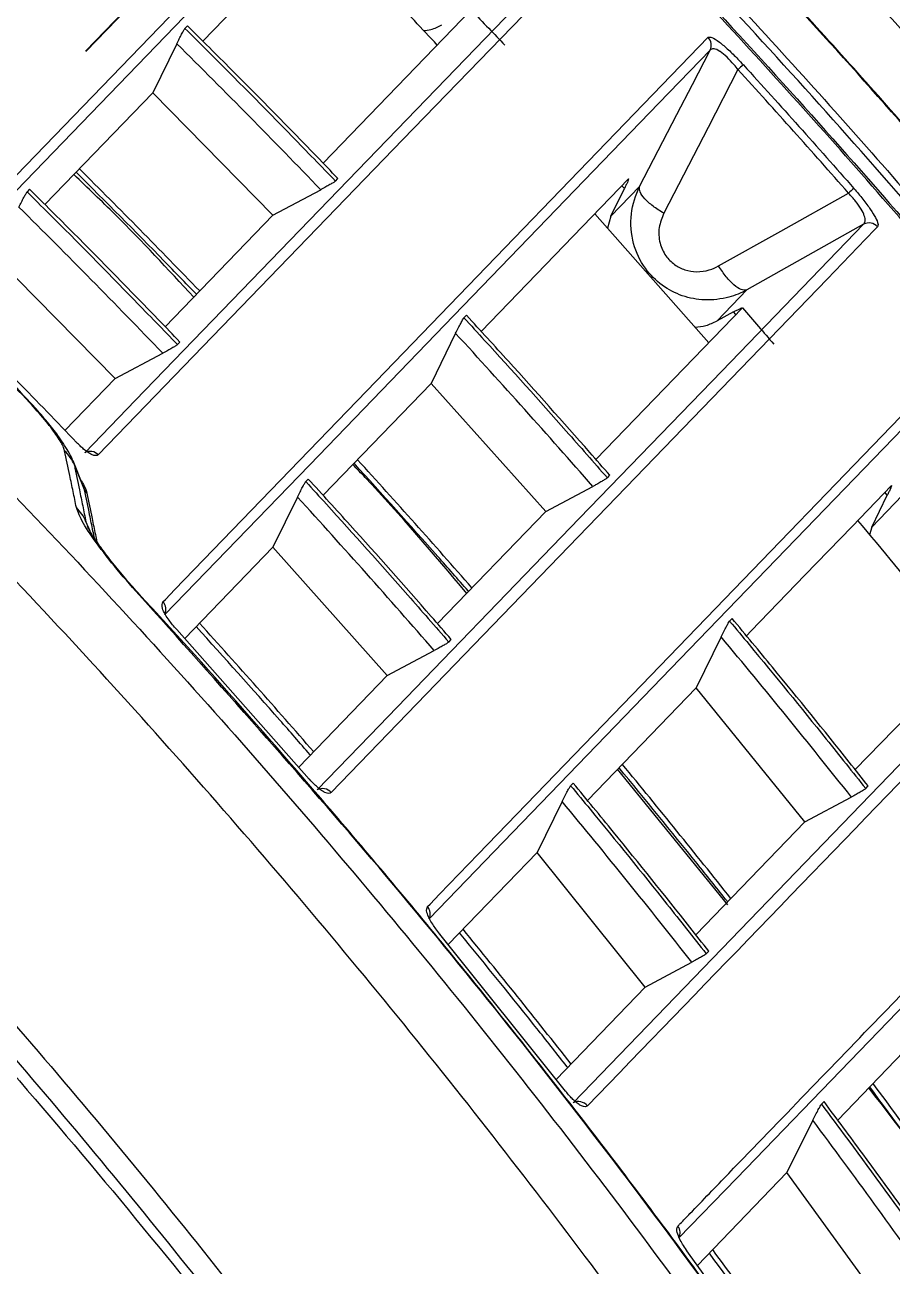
# Model space of a CAD drawing. Extents: x 943 to 1030, y 781 to 934.
# Drawn here: x 963.238 to 965.512, y 820.575 to 823.827 of the extents above; entities that cross this region are included whole.
import ezdxf

# ---------------------------------------------------------------- set-up
doc = ezdxf.new("R2010")
doc.units = 0
doc.header["$MEASUREMENT"] = 0
doc.layers.add('1', color=4, linetype='Continuous')

# ---------------------------------------------------------------- blocks, each defined once
blk = doc.blocks.new('AIRA')
at = {"layer": '1', "color": 3, "linetype": 'Continuous', "lineweight": 25}
for p, q in [((19.7863, 20.0073), (21.1185, 21.3856)), ((21.1245, 21.3512), (19.7924, 19.9729)), ((20.527, 20.6186), (20.9158, 21.0208)), ((20.2203, 20.5917), (20.3883, 20.7656)), ((20.2198, 20.592), (20.3466, 20.7232)), ((21.2304, 20.7004), (20.8424, 20.299)), ((20.4868, 20.6586), (20.4802, 20.6518)), ((20.4588, 20.6119), (20.3958, 20.4828)), ((20.1132, 20.1903), (20.3958, 20.4828)), ((20.711, 20.163), (20.3958, 20.4828)), ((20.8747, 20.2519), (20.8813, 20.2587)), ((21.257, 19.858), (21.6432, 20.2576)), ((21.597, 20.1598), (21.6722, 20.2376)), ((21.597, 20.1598), (21.6325, 20.2325)), ((21.6325, 20.2325), (21.6259, 20.2397)), ((20.073, 20.2304), (20.0664, 20.2236)), ((20.711, 20.163), (20.8361, 20.2294)), ((21.8535, 19.8284), (21.5549, 20.1662)), ((20.711, 20.163), (20.4283, 19.8705)), ((21.597, 20.1598), (21.588, 20.1288)), ((22.2595, 20.139), (21.953, 19.9668)), ((20.2969, 19.7345), (19.9819, 20.0545)), ((21.953, 19.9668), (21.8751, 19.8862)), ((21.9419, 19.92), (21.5578, 19.5225)), ((21.9186, 19.9092), (21.8751, 19.8862)), ((21.9247, 19.9021), (21.9186, 19.9092)), ((21.2182, 19.9004), (21.2117, 19.8936)), ((21.1899, 19.8531), (21.1255, 19.7219)), ((20.4606, 19.8234), (20.4671, 19.8302)), ((20.2969, 19.7345), (20.4219, 19.8009)), ((20.2969, 19.7345), (20.1657, 19.5987)), ((20.8423, 19.4287), (21.1255, 19.7219)), ((21.4261, 19.3861), (21.1255, 19.7219)), ((20.1863, 19.5189), (20.1902, 19.5081)), ((20.2129, 19.4554), (20.1868, 19.5186)), ((20.2168, 19.4433), (20.1902, 19.5081)), ((20.8035, 19.4713), (20.797, 19.4645)), ((21.4261, 19.3861), (21.5494, 19.4519)), ((21.5876, 19.4743), (21.5942, 19.4811)), ((20.7751, 19.424), (20.7108, 19.2927)), ((22.2809, 19.3456), (22.3216, 19.4289)), ((22.2809, 19.3456), (22.3602, 19.4278)), ((22.3216, 19.4289), (22.3154, 19.4365)), ((21.4261, 19.3861), (21.1423, 19.0925)), ((20.2205, 19.3594), (20.2289, 19.3389)), ((20.2258, 19.3476), (20.2311, 19.3359)), ((22.2809, 19.3456), (22.2749, 19.3254)), ((20.4795, 19.0534), (20.7108, 19.2927)), ((21.0106, 18.9561), (20.7108, 19.2927)), ((21.9147, 19.1058), (21.9081, 19.099)), ((22.6146, 19.0999), (22.2376, 18.7098)), ((20.8062, 18.6853), (20.4587, 19.0768)), ((21.1719, 19.0442), (21.1785, 19.051)), ((21.8859, 19.0578), (21.8201, 18.9239)), ((21.0106, 18.9561), (21.1338, 19.0219)), ((21.0106, 18.9561), (20.7787, 18.7162)), ((21.5354, 18.6292), (21.8201, 18.9239)), ((22.1052, 18.5727), (21.8201, 18.9239)), ((21.9031, 18.3554), (21.6143, 18.7108)), ((21.498, 18.6746), (21.4914, 18.6678)), ((22.1052, 18.5727), (22.2272, 18.638)), ((22.265, 18.6602), (22.2716, 18.667)), ((21.4692, 18.6265), (21.4033, 18.4924)), ((22.1052, 18.5727), (21.8195, 18.2771)), ((21.1707, 18.2516), (21.4033, 18.4924)), ((21.687, 18.14), (21.4033, 18.4924)), ((21.4779, 17.8678), (21.1486, 18.2792)), ((21.8467, 18.2274), (21.8534, 18.2342)), ((21.687, 18.14), (21.809, 18.2052)), ((21.687, 18.14), (21.4535, 17.8983)), ((22.1557, 17.8399), (22.149, 17.833)), ((22.1263, 17.791), (22.0585, 17.6539)), ((21.8237, 17.4107), (22.0585, 17.6539)), ((22.326, 17.285), (22.0585, 17.6539)), ((22.1114, 17.0109), (21.8007, 17.4426))]:
    blk.add_line(p, q, dxfattribs=at)
at = {"layer": '1', "color": 3, "linetype": 'Continuous', "lineweight": 25, "flags": 128}
for points in [[(20.2175, 19.5403), (20.3504, 19.6778), (20.8819, 20.2277), (21.5494, 20.9182)], [(21.5849, 20.9124), (21.5787, 20.9059), (21.5536, 20.8799), (21.4532, 20.7761), (21.0518, 20.3607), (20.2531, 19.5343)], [(20.4225, 19.1494), (20.4288, 19.1559), (20.4539, 19.1819), (20.5543, 19.2858), (20.9562, 19.7017), (21.852, 20.6287)], [(21.8571, 20.5952), (21.7227, 20.4561), (21.185, 19.8998), (20.8063, 19.508), (20.5619, 19.2552), (20.4274, 19.116)], [(21.6722, 20.2376), (21.7697, 20.4262), (21.8105, 20.505), (21.8571, 20.5952)], [(21.9301, 20.5439), (21.8519, 20.3926), (21.7355, 20.1678)], [(21.8793, 20.0295), (22.0424, 20.1211), (22.2196, 20.2207)], [(20.8268, 18.6567), (20.9645, 18.7992), (21.515, 19.3688), (21.8873, 19.7539), (22.122, 19.9967), (22.2595, 20.139)], [(22.2961, 20.1321), (22.2898, 20.1256), (22.2646, 20.0996), (22.1639, 19.9954), (21.7612, 19.5786), (20.8635, 18.6497)], [(21.1163, 18.3511), (21.1227, 18.3577), (21.1479, 18.3838), (21.2489, 18.4883), (21.6527, 18.9062), (22.5503, 19.8352)], [(22.5545, 19.8027), (22.414, 19.6574), (21.8518, 19.0758), (21.1203, 18.3189)], [(20.1965, 19.5673), (20.1966, 19.5673), (20.1965, 19.5672), (20.1963, 19.567)], [(21.9522, 19.0606), (21.9646, 19.0735), (22.1052, 19.219), (22.2292, 19.3473), (22.3326, 19.4544)], [(21.4976, 17.8369), (22.7882, 19.172), (22.9342, 19.3231)], [(20.377, 19.1492), (20.3775, 19.1498), (20.3778, 19.1501), (20.3779, 19.1502), (20.3779, 19.1502)], [(23.2162, 18.9733), (21.9263, 17.6389), (21.7753, 17.4827)], [(21.1488, 18.2795), (21.1488, 18.2795), (21.1487, 18.2794), (21.1486, 18.2792)], [(22.1916, 17.7916), (22.3862, 17.9931), (22.4787, 18.0889)], [(21.4781, 17.8681), (21.4781, 17.8681), (21.478, 17.868), (21.4779, 17.8678)], [(21.8009, 17.4429), (21.8009, 17.4429), (21.8009, 17.4428), (21.8007, 17.4426)]]:
    blk.add_lwpolyline(points, dxfattribs=at)
at = {"layer": '1', "color": 3, "linetype": 'Continuous', "lineweight": 25}
for centre, radius, start, end in [((21.8302, 20.6082), 0.0299, 334.2361, 43.0812), ((22.2488, 20.1976), 0.4706, 130.3471, 132.6286), ((22.4573, 19.9527), 0.3582, 128.5652, 131.563), ((22.2734, 20.1124), 0.03, 41.0435, 117.6683), ((20.0729, 19.6683), 0.00364, 47.6555, 94.571), ((20.0875, 19.4658), 0.1111, 22.3803, 45.8925), ((20.2314, 19.5137), 0.03, 43.4246, 117.5843), ((20.2428, 19.454), 0.0282, 202.3904, 225.5898), ((20.1178, 19.3171), 0.1111, 22.3826, 45.5336), ((20.4005, 19.1291), 0.0299, 334.2343, 42.7179), ((20.4585, 19.0772), 0.000482, 300.1914, 341.3268), ((20.806, 18.6857), 0.000376, 295.5598, 349.6442), ((20.8407, 18.6302), 0.03, 40.4862, 117.6642), ((21.0934, 18.332), 0.0299, 334.1716, 39.7946), ((21.5115, 17.8103), 0.03, 37.556, 117.6909), ((21.7485, 17.4958), 0.0299, 334.0308, 36.8563)]:
    blk.add_arc(centre, radius, start, end, dxfattribs=at)
for centre, major_axis, ratio, start_param, end_param in [((5.0002, 4.9817), (15.18, 15.9009), 0.997147, 6.240954, 6.265463), ((4.7226, 4.7066), (15.3006, 15.7546), 0.994573, 6.251046, 6.271605), ((5.0763, 5.0605), (14.69, 15.394), 0.997147, 6.239552, 6.264874), ((5.0075, 4.9747), (14.982, 16.087), 0.997146, 6.180876, 6.205454), ((4.8392, 4.8223), (15.1478, 15.6726), 0.995641, 6.199894, 6.22066), ((5.0836, 5.0535), (14.4918, 15.5801), 0.997146, 6.177471, 6.202867), ((4.803, 4.7995), (14.8776, 15.1644), 0.994573, 6.20467, 6.226003), ((5.0149, 4.9678), (14.7796, 16.272), 0.997143, 6.120505, 6.145188), ((4.7127, 4.7159), (15.4536, 15.606), 0.994572, 6.163326, 6.184033), ((5.0911, 5.0466), (14.289, 15.765), 0.997142, 6.115065, 6.140577), ((4.9207, 4.9067), (14.6524, 15.1601), 0.995641, 6.146559, 6.168114), ((4.7076, 4.7206), (-15.5316, -15.5298), 0.994571, 2.97757, 2.998419), ((5.0987, 5.0395), (14.0801, 15.9499), 0.997137, 6.052109, 6.07781), ((4.7929, 4.8088), (-15.0326, -15.0132), 0.99457, 2.971961, 2.993528)]:
    blk.add_ellipse(centre, major_axis=major_axis, ratio=ratio, start_param=start_param, end_param=end_param, dxfattribs=at)
for points, knots in [([(25.9393, 18.9232), (25.8556, 19.0469), (25.6903, 19.291), (25.4341, 19.6531), (25.1725, 20.0093), (24.9034, 20.3624), (24.6293, 20.7094), (24.349, 21.0515), (24.053, 21.4003), (23.7395, 21.7566), (23.4121, 22.116), (23.076, 22.47), (22.7344, 22.8159), (22.2416, 23.2975), (21.588, 23.898), (20.7558, 24.5998), (19.8951, 25.2685), (19.2979, 25.6825), (18.9993, 25.8895)], [0, 0, 0, 0, 0.045299, 0.089397, 0.134468, 0.179287, 0.223998, 0.268545, 0.31338, 0.362705, 0.412438, 0.460777, 0.510693, 0.559845, 0.669682, 0.779717, 0.889851, 1, 1, 1, 1]), ([(25.0451, 18.1607), (24.9885, 18.2463), (24.8703, 18.425), (24.6806, 18.7014), (24.4753, 18.9919), (24.2632, 19.2824), (24.0508, 19.5644), (23.8406, 19.8353), (23.6269, 20.1028), (23.3296, 20.464), (22.9431, 20.9127), (22.4582, 21.4426), (21.9129, 22.0051), (21.2986, 22.5961), (20.615, 23.2061), (20.005, 23.7099), (19.4773, 24.1196), (19.0368, 24.4452), (18.5965, 24.7562), (18.3003, 24.9532), (18.158, 25.0479)], [0, 0, 0, 0, 0.031405, 0.065599, 0.102583, 0.140251, 0.175619, 0.210584, 0.245144, 0.280356, 0.353656, 0.426208, 0.499988, 0.593169, 0.68678, 0.780114, 0.835073, 0.891123, 0.947698, 1, 1, 1, 1]), ([(25.0269, 18.1417), (25.0122, 18.1641), (24.9828, 18.2089), (24.9384, 18.276), (24.9, 18.3336), (24.8618, 18.3905), (24.8178, 18.4558), (24.7799, 18.5116), (24.7564, 18.5459), (24.7536, 18.55), (24.7523, 18.5519), (24.7476, 18.5587), (24.7319, 18.5817), (24.7013, 18.6261), (24.6528, 18.6961), (24.584, 18.7948), (24.5173, 18.889), (24.4634, 18.9645), (24.4302, 19.0107), (24.3964, 19.0576), (24.3543, 19.1155), (24.3039, 19.1846), (24.2264, 19.2898), (24.1155, 19.4383), (23.9689, 19.6309), (23.817, 19.8259), (23.6945, 19.98), (23.6091, 20.0857), (23.5547, 20.1526), (23.5079, 20.2097), (23.4689, 20.2571), (23.4312, 20.3026), (23.3549, 20.3944), (23.2365, 20.5347), (23.0798, 20.7168), (22.925, 20.8929), (22.7681, 21.0681), (22.6243, 21.2254), (22.4804, 21.3803), (22.3437, 21.5251), (22.2068, 21.6675), (22.0913, 21.786), (22.0046, 21.8738), (21.9464, 21.9323), (21.8994, 21.9792), (21.8485, 22.0299), (21.7902, 22.0874), (21.7326, 22.1438), (21.6762, 22.1986), (21.6161, 22.2567), (21.5608, 22.3096), (21.5232, 22.3455), (21.4954, 22.3719), (21.4579, 22.4074), (21.3769, 22.4838), (21.2672, 22.586), (21.1471, 22.6964), (21.0514, 22.7833), (20.9799, 22.8476), (20.9233, 22.898), (20.869, 22.9462), (20.8087, 22.9994), (20.7437, 23.0562), (20.6831, 23.1089), (20.6263, 23.1579), (20.569, 23.207), (20.5082, 23.2588), (20.4418, 23.315), (20.3747, 23.3714), (20.3079, 23.427), (20.2474, 23.4771), (20.1958, 23.5196), (20.1532, 23.5545), (20.1271, 23.5758), (20.1102, 23.5895), (20.091, 23.6051), (20.051, 23.6375), (19.9862, 23.6897), (19.9039, 23.7555), (19.8189, 23.8227), (19.7402, 23.8843), (19.6704, 23.9386), (19.5435, 24.0365), (19.404, 24.1422), (19.2698, 24.242), (19.2096, 24.2864), (19.1847, 24.3047), (19.1761, 24.311), (19.1755, 24.3114), (19.1753, 24.3116), (19.1753, 24.3116), (19.1752, 24.3116), (19.1752, 24.3116), (19.1752, 24.3116), (19.1733, 24.313), (19.1641, 24.3198), (19.1434, 24.3349), (19.1114, 24.3583), (19.0703, 24.3881), (19.0211, 24.4237), (18.9625, 24.4658), (18.8944, 24.5144), (18.8166, 24.5694), (18.7327, 24.6283), (18.6301, 24.6996), (18.5175, 24.7769), (18.3912, 24.8624), (18.2669, 24.9455), (18.1816, 25.0017), (18.139, 25.0297)], [0, 0, 0, 0, 0.008195, 0.016402, 0.024603, 0.029404, 0.03735, 0.048705, 0.050042, 0.050076, 0.050221, 0.050758, 0.052603, 0.058724, 0.067253, 0.078671, 0.095528, 0.102563, 0.107045, 0.112938, 0.120242, 0.128958, 0.139085, 0.160207, 0.18566, 0.213101, 0.235807, 0.245864, 0.254656, 0.262181, 0.268439, 0.27343, 0.280257, 0.304917, 0.329556, 0.353712, 0.376586, 0.401478, 0.41887, 0.441207, 0.462366, 0.479234, 0.491811, 0.500096, 0.504445, 0.512105, 0.522066, 0.52947, 0.536741, 0.546107, 0.555026, 0.560144, 0.562008, 0.566752, 0.575902, 0.596061, 0.6126, 0.625773, 0.635572, 0.641996, 0.648954, 0.657763, 0.666568, 0.675371, 0.682303, 0.689497, 0.69845, 0.706719, 0.716086, 0.72528, 0.733282, 0.740092, 0.745711, 0.750138, 0.750398, 0.752352, 0.757697, 0.766171, 0.777775, 0.789931, 0.799299, 0.808324, 0.817004, 0.848291, 0.861874, 0.868151, 0.87116, 0.871346, 0.871392, 0.871404, 0.871409, 0.871412, 0.871414, 0.871414, 0.871415, 0.872142, 0.874899, 0.879255, 0.884263, 0.890446, 0.897806, 0.906342, 0.916055, 0.926946, 0.937716, 0.954271, 0.968737, 0.984405, 1, 1, 1, 1]), ([(24.2591, 17.9138), (24.2552, 17.9199), (24.1571, 18.0731), (23.9566, 18.3655), (23.6573, 18.7894), (23.3483, 19.2037), (23.03, 19.6109), (22.7016, 20.0112), (22.3639, 20.4037), (22.0173, 20.7881), (21.6621, 21.164), (21.2987, 21.531), (20.9271, 21.8889), (20.5474, 22.238), (20.1594, 22.5783), (19.7631, 22.9098), (19.3587, 23.2324), (18.9467, 23.5456), (18.5274, 23.8492), (18.1011, 24.1426), (17.6797, 24.4194), (17.3974, 24.5931), (17.2618, 24.6766)], [0, 0, 0, 0, 0.002213, 0.055684, 0.108454, 0.160975, 0.213722, 0.266489, 0.319251, 0.371986, 0.424674, 0.477295, 0.529834, 0.582336, 0.634903, 0.687551, 0.740262, 0.793013, 0.845784, 0.898547, 0.951277, 1, 1, 1, 1]), ([(24.2571, 17.914), (24.0977, 18.1512), (23.7788, 18.6257), (23.2646, 19.3151), (22.7245, 19.987), (22.1741, 20.6185), (21.6186, 21.2101), (21.0601, 21.7639), (20.4811, 22.2985), (19.8791, 22.8158), (19.2555, 23.3139), (18.6094, 23.7919), (17.9463, 24.2486), (17.4902, 24.5327), (17.2621, 24.6748)], [0, 0, 0, 0, 0.087491, 0.174982, 0.263034, 0.351085, 0.431087, 0.51109, 0.591525, 0.67196, 0.753741, 0.835522, 0.917761, 1, 1, 1, 1]), ([(17.6835, 24.5959), (17.6974, 24.5871), (17.735, 24.5634), (17.8059, 24.5184), (17.9055, 24.4544), (18.0337, 24.371), (18.19, 24.2675), (18.3738, 24.1434), (18.5847, 23.9976), (18.8219, 23.8293), (19.0846, 23.6373), (19.3716, 23.4207), (19.682, 23.178), (20.0144, 22.9079), (20.3676, 22.6088), (20.7402, 22.2791), (21.1305, 21.9172), (21.5009, 21.5563), (21.8333, 21.2169), (22.112, 20.9212), (22.3546, 20.6545), (22.5629, 20.4184), (22.731, 20.2227), (22.8633, 20.0654), (22.9639, 19.9439), (23.0392, 19.8517), (23.0927, 19.7855), (23.1277, 19.7421), (23.15, 19.7143), (23.1615, 19.6999), (23.1654, 19.695), (23.1667, 19.6934), (23.1672, 19.6928), (23.1674, 19.6925), (23.1674, 19.6924), (23.1675, 19.6924), (23.1675, 19.6924), (23.1675, 19.6924), (23.1675, 19.6924), (23.3383, 19.4784), (23.6714, 19.044), (24.1485, 18.3757), (24.445, 17.916), (24.5933, 17.6861)], [0, 0, 0, 0, 0.005017, 0.013545, 0.025577, 0.041105, 0.060132, 0.082657, 0.108682, 0.13821, 0.171233, 0.207742, 0.247721, 0.291173, 0.338118, 0.388583, 0.442596, 0.500097, 0.545963, 0.587174, 0.623747, 0.655695, 0.683019, 0.702248, 0.718254, 0.731035, 0.738504, 0.744159, 0.747999, 0.749356, 0.749774, 0.749922, 0.749981, 0.750005, 0.750016, 0.75002, 0.750022, 0.750023, 0.750024, 0.750024, 0.83336, 0.916662, 1, 1, 1, 1]), ([(17.5108, 24.3946), (17.7684, 24.2271), (18.2835, 23.8923), (19.0311, 23.3485), (19.7587, 22.7748), (20.3954, 22.227), (20.9467, 21.7173), (21.4196, 21.2531), (21.8789, 20.7744), (22.3259, 20.2797), (22.7594, 19.7698), (23.179, 19.2443), (23.5841, 18.7065), (23.8404, 18.3375), (23.9686, 18.153)], [0, 0, 0, 0, 0.101938, 0.203876, 0.306551, 0.409225, 0.482376, 0.555527, 0.628952, 0.702376, 0.776641, 0.850905, 0.925453, 1, 1, 1, 1]), ([(23.9391, 18.0942), (23.8098, 18.2811), (23.5512, 18.6548), (23.1408, 19.2008), (22.7143, 19.7355), (22.2734, 20.2538), (21.8197, 20.7551), (21.3535, 21.2397), (20.872, 21.7106), (20.3173, 22.2207), (19.6845, 22.7622), (18.9656, 23.3267), (18.2236, 23.8644), (17.7099, 24.1969), (17.453, 24.3631)], [0, 0, 0, 0, 0.075083, 0.150165, 0.225547, 0.300929, 0.374837, 0.448745, 0.522941, 0.597137, 0.697492, 0.797847, 0.898923, 1, 1, 1, 1]), ([(17.4548, 24.3669), (17.4548, 24.3669), (17.7127, 24.2044), (18.222, 23.8686), (18.9647, 23.3333), (19.6848, 22.7677), (20.3762, 22.1766), (21.0381, 21.5615), (21.6703, 20.9242), (22.2792, 20.2582), (22.8632, 19.5642), (23.4208, 18.843), (23.7724, 18.3474), (23.9428, 18.0961), (23.9428, 18.0961)], [0, 0, 0, 0, 0, 0.100673, 0.201435, 0.302197, 0.402869, 0.50159, 0.600355, 0.699077, 0.799369, 0.899707, 1, 1, 1, 1, 1]), ([(23.9542, 18.1452), (23.9542, 18.1452), (23.7857, 18.3917), (23.4388, 18.8781), (22.8895, 19.5863), (22.315, 20.2685), (21.7166, 20.9239), (21.0958, 21.5518), (20.4405, 22.164), (19.7501, 22.7579), (19.0248, 23.3313), (18.2766, 23.8741), (17.7633, 24.215), (17.5035, 24.3799), (17.5035, 24.3799)], [0, 0, 0, 0, 0, 0.099198, 0.198436, 0.297632, 0.395329, 0.493066, 0.590762, 0.693025, 0.795379, 0.897735, 1, 1, 1, 1, 1]), ([(13.0925, 24.1861), (13.3525, 24.0736), (13.8727, 23.8487), (14.6352, 23.4708), (15.3827, 23.0641), (16.1197, 22.6223), (16.8447, 22.1455), (17.5558, 21.6333), (18.2448, 21.0916), (18.9037, 20.5267), (19.5321, 19.9404), (20.1302, 19.3345), (20.7029, 18.7047), (21.2543, 18.0458), (21.7825, 17.3578), (22.286, 16.6412), (22.7589, 15.9042), (23.1857, 15.1716), (23.5718, 14.4475), (23.7977, 13.9694), (23.9107, 13.7301)], [0, 0, 0, 0, 0.055243, 0.110533, 0.165823, 0.221065, 0.277913, 0.334813, 0.391712, 0.44856, 0.503771, 0.55903, 0.614289, 0.6695, 0.72632, 0.783192, 0.840065, 0.896885, 0.948404, 1, 1, 1, 1]), ([(23.7794, 13.6614), (23.6671, 13.8987), (23.4423, 14.3737), (23.0625, 15.0851), (22.6476, 15.7977), (22.1928, 16.5091), (21.7081, 17.2031), (21.1902, 17.883), (20.6405, 18.5456), (20.0577, 19.1907), (19.4466, 19.8121), (18.8155, 20.4016), (18.168, 20.9577), (17.5047, 21.4817), (16.819, 21.9791), (16.1067, 22.4522), (15.3702, 22.8984), (14.6083, 23.3165), (13.8288, 23.7054), (13.295, 23.9368), (13.0282, 24.0525)], [0, 0, 0, 0, 0.051523, 0.103124, 0.15817, 0.213216, 0.268644, 0.324071, 0.380704, 0.437336, 0.494387, 0.551437, 0.606513, 0.661589, 0.717048, 0.772508, 0.829173, 0.885839, 0.94292, 1, 1, 1, 1]), ([(22.6255, 14.0928), (22.5702, 14.2022), (22.4038, 14.5315), (22.0997, 15.067), (21.7151, 15.6987), (21.2928, 16.3345), (20.8319, 16.9726), (20.3302, 17.6099), (19.8027, 18.2261), (19.2449, 18.8257), (18.6566, 19.4068), (18.0381, 19.9679), (17.3965, 20.5023), (16.71, 21.0263), (15.9771, 21.5353), (15.1968, 22.0246), (14.3892, 22.4802), (13.5549, 22.8986), (12.74, 23.2644), (12.1978, 23.4692), (11.9485, 23.5634)], [0, 0, 0, 0, 0.025194, 0.075817, 0.126458, 0.177081, 0.232537, 0.288041, 0.343546, 0.399002, 0.456085, 0.513222, 0.570359, 0.627443, 0.690456, 0.753505, 0.816518, 0.880848, 0.945215, 1, 1, 1, 1]), ([(12.4125, 23.4512), (12.7176, 23.325), (13.3279, 23.0724), (14.2182, 22.6358), (15.0942, 22.1543), (15.951, 21.6234), (16.7863, 21.0447), (17.537, 20.4653), (18.2078, 19.8956), (18.8047, 19.3447), (19.3786, 18.7698), (19.9334, 18.1661), (20.4674, 17.5336), (20.9791, 16.8727), (21.4624, 16.1908), (21.8904, 15.529), (22.2683, 14.8919), (22.601, 14.2822), (22.9141, 13.661), (23.1043, 13.2374), (23.1994, 13.0256)], [0, 0, 0, 0, 0.064413, 0.128867, 0.19328, 0.259251, 0.325267, 0.391239, 0.443947, 0.496701, 0.549455, 0.602164, 0.656412, 0.71071, 0.765008, 0.819257, 0.864328, 0.909399, 0.9547, 1, 1, 1, 1]), ([(14.1838, 22.5455), (14.4793, 22.3856), (15.0703, 22.0656), (15.9241, 21.529), (16.7515, 20.953), (17.5483, 20.3351), (18.3132, 19.6783), (19.0442, 18.9838), (19.7395, 18.2537), (20.3974, 17.4897), (21.0165, 16.6939), (21.594, 15.8675), (22.1323, 15.0147), (22.4538, 14.4246), (22.6145, 14.1295)], [0, 0, 0, 0, 0.083332, 0.166665, 0.249999, 0.333333, 0.416666, 0.5, 0.583333, 0.666667, 0.75, 0.833334, 0.916668, 1, 1, 1, 1]), ([(22.0683, 22.071), (22.2268, 21.9104), (22.5599, 21.5727), (23.0392, 21.0473), (23.5045, 20.511), (23.9423, 19.976), (24.3573, 19.4381), (24.7694, 18.8739), (25.032, 18.4858), (25.1685, 18.284)], [0, 0, 0, 0, 0.138065, 0.290277, 0.435117, 0.572557, 0.713247, 0.85092, 1, 1, 1, 1]), ([(21.9354, 13.387), (21.7737, 13.6844), (21.4502, 14.2792), (20.9081, 15.1385), (20.3263, 15.9711), (19.7024, 16.7728), (19.0393, 17.5423), (18.3384, 18.2775), (17.6015, 18.9767), (16.8304, 19.6381), (16.0273, 20.2601), (15.1933, 20.8399), (14.3327, 21.3801), (13.7372, 21.7021), (13.4394, 21.8632)], [0, 0, 0, 0, 0.083332, 0.166665, 0.25, 0.333333, 0.416666, 0.5, 0.583334, 0.666667, 0.75, 0.833335, 0.916668, 1, 1, 1, 1]), ([(21.1415, 20.6085), (21.1017, 20.6511), (20.9995, 20.7605), (20.892, 20.8647), (20.8264, 20.9283)], [0, 0, 0, 0, 0.390217, 1, 1, 1, 1]), ([(21.2304, 20.7004), (21.2458, 20.6844), (21.2752, 20.6537), (21.3045, 20.6229), (21.3185, 20.6082)], [0, 0, 0, 0, 0.522751, 1, 1, 1, 1]), ([(20.8813, 20.2587), (20.8628, 20.2779), (20.7702, 20.3739), (20.639, 20.5075), (20.5251, 20.6206), (20.4868, 20.6586)], [0, 0, 0, 0, 0.142416, 0.712093, 1, 1, 1, 1]), ([(21.1059, 20.6461), (21.1123, 20.6468), (21.1292, 20.6487), (21.1442, 20.6566), (21.1534, 20.6614)], [0, 0, 0, 0, 0.3834326, 1, 1, 1, 1]), ([(20.4588, 20.6119), (20.461, 20.6163), (20.4654, 20.6252), (20.4717, 20.6373), (20.4767, 20.6465), (20.4793, 20.6507), (20.4801, 20.6516), (20.4802, 20.6518)], [0, 0, 0, 0, 0.237102, 0.47445, 0.704476, 0.92226, 1, 1, 1, 1]), ([(20.4802, 20.6518), (20.4992, 20.6331), (20.5939, 20.5392), (20.7257, 20.4062), (20.8373, 20.2907), (20.8747, 20.2519)], [0, 0, 0, 0, 0.142416, 0.712093, 1, 1, 1, 1]), ([(21.852, 20.6287), (21.8545, 20.6294), (21.8595, 20.6308), (21.8791, 20.6186), (21.9039, 20.5975), (21.9264, 20.5754), (21.9394, 20.5615), (21.9442, 20.5563)], [0, 0, 0, 0, 0.242653, 0.486835, 0.698563, 0.888664, 1, 1, 1, 1]), ([(21.9301, 20.5439), (21.9267, 20.5482), (21.9174, 20.5599), (21.9008, 20.5776), (21.8886, 20.5877), (21.8769, 20.5956), (21.8711, 20.5981), (21.8623, 20.5993), (21.8597, 20.5972), (21.8571, 20.5952)], [0, 0, 0, 0, 0.111492, 0.298204, 0.496554, 0.504926, 0.731417, 0.749005, 1, 1, 1, 1]), ([(21.9442, 20.5563), (21.9929, 20.5027), (22.0903, 20.3956), (22.1861, 20.287), (22.234, 20.2328)], [0, 0, 0, 0, 0.499975, 1, 1, 1, 1]), ([(20.0754, 19.671), (20.0751, 19.6712), (20.0265, 19.7239), (19.9249, 19.8306), (19.7684, 19.9901), (19.6056, 20.1495), (19.44, 20.3056), (19.2913, 20.441), (19.1974, 20.5226), (19.1603, 20.555)], [0, 0, 0, 0, 0.000926, 0.169971, 0.348526, 0.52659, 0.70497, 0.883165, 1, 1, 1, 1]), ([(20.0726, 19.6719), (19.9685, 19.7814), (19.7716, 19.9883), (19.4652, 20.2832), (19.263, 20.4625), (19.1615, 20.5526)], [0, 0, 0, 0, 0.358514, 0.67769, 1, 1, 1, 1]), ([(22.2196, 20.2207), (22.1718, 20.2749), (22.0761, 20.3834), (21.9788, 20.4904), (21.9301, 20.5439)], [0, 0, 0, 0, 0.5000257, 1, 1, 1, 1]), ([(20.5031, 19.9479), (20.4356, 20.021), (20.3339, 20.131), (20.2254, 20.2342), (20.189, 20.2688)], [0, 0, 0, 0, 0.664565, 1, 1, 1, 1]), ([(20.5104, 19.9554), (20.5102, 19.9557), (20.4821, 19.9847), (20.3779, 20.0922), (20.2724, 20.1978), (20.1951, 20.2751)], [0, 0, 0, 0, 0.0024049, 0.269633, 1, 1, 1, 1]), ([(20.8747, 20.2519), (20.8739, 20.2512), (20.8722, 20.2499), (20.8651, 20.2455), (20.8554, 20.2399), (20.8451, 20.2342), (20.8386, 20.2307), (20.8361, 20.2294)], [0, 0, 0, 0, 0.211756, 0.423389, 0.638494, 0.861353, 1, 1, 1, 1]), ([(21.6432, 20.2576), (21.6434, 20.2577), (21.6438, 20.2578), (21.6426, 20.2544), (21.6401, 20.2486), (21.6366, 20.241), (21.6338, 20.2353), (21.6325, 20.2325)], [0, 0, 0, 0, 0.196842, 0.393572, 0.593861, 0.805867, 1, 1, 1, 1]), ([(21.953, 19.9668), (21.953, 19.9668), (21.9383, 19.9588), (21.9027, 19.9444), (21.8442, 19.9375), (21.7834, 19.9488), (21.7288, 19.9771), (21.6825, 20.0236), (21.6514, 20.0891), (21.6459, 20.1655), (21.661, 20.2153), (21.6722, 20.2376), (21.6722, 20.2376)], [0, 0, 0, 0, 0.0000045, 0.0967034, 0.2201932, 0.3350853, 0.4481948, 0.5687355, 0.7056096, 0.8557023, 0.9999955, 1, 1, 1, 1]), ([(22.234, 20.2328), (22.2421, 20.2232), (22.2584, 20.204), (22.2781, 20.1771), (22.2916, 20.155), (22.2984, 20.1388), (22.2969, 20.1343), (22.2961, 20.1321)], [0, 0, 0, 0, 0.193822, 0.387715, 0.580762, 0.789271, 1, 1, 1, 1]), ([(20.0449, 20.1837), (20.0471, 20.1881), (20.0515, 20.197), (20.0578, 20.2091), (20.0628, 20.2183), (20.0655, 20.2225), (20.0662, 20.2234), (20.0664, 20.2236)], [0, 0, 0, 0, 0.23714, 0.474526, 0.704568, 0.922338, 1, 1, 1, 1]), ([(20.0664, 20.2236), (20.0853, 20.2048), (20.18, 20.111), (20.3117, 19.9778), (20.4231, 19.8622), (20.4606, 19.8234)], [0, 0, 0, 0, 0.142411, 0.71207, 1, 1, 1, 1]), ([(20.4671, 19.8302), (20.4486, 19.8494), (20.3562, 19.9455), (20.2251, 20.0792), (20.1112, 20.1924), (20.073, 20.2304)], [0, 0, 0, 0, 0.142411, 0.712071, 1, 1, 1, 1]), ([(22.2595, 20.139), (22.2613, 20.1414), (22.2649, 20.146), (22.2626, 20.1599), (22.254, 20.178), (22.2394, 20.1992), (22.2262, 20.2135), (22.2196, 20.2207)], [0, 0, 0, 0, 0.219126, 0.431087, 0.622351, 0.811077, 1, 1, 1, 1]), ([(21.7355, 20.1678), (21.7306, 20.1556), (21.7207, 20.1309), (21.7231, 20.0906), (21.7385, 20.0563), (21.7625, 20.0323), (21.791, 20.018), (21.8227, 20.013), (21.8534, 20.017), (21.8713, 20.0256), (21.8793, 20.0295)], [0, 0, 0, 0, 0.149926, 0.300487, 0.433207, 0.54865, 0.658163, 0.772281, 0.898731, 1, 1, 1, 1]), ([(20.1963, 19.567), (20.1446, 19.6207), (20.0197, 19.7503), (19.8923, 19.8774), (19.8177, 19.9518)], [0, 0, 0, 0, 0.4142, 1, 1, 1, 1]), ([(21.9186, 19.9092), (21.9216, 19.9108), (21.9277, 19.914), (21.9353, 19.9177), (21.9405, 19.92), (21.9423, 19.9205), (21.942, 19.9201), (21.9419, 19.92)], [0, 0, 0, 0, 0.224758, 0.449529, 0.673357, 0.892371, 1, 1, 1, 1]), ([(21.9419, 19.92), (21.956, 19.9036), (21.9834, 19.872), (22.0106, 19.8402), (22.0238, 19.8248)], [0, 0, 0, 0, 0.515598, 1, 1, 1, 1]), ([(21.1899, 19.8531), (21.1921, 19.8577), (21.1967, 19.8668), (21.2032, 19.8793), (21.2083, 19.8885), (21.2108, 19.8926), (21.2115, 19.8934), (21.2117, 19.8936)], [0, 0, 0, 0, 0.242254, 0.484846, 0.717254, 0.933288, 1, 1, 1, 1]), ([(21.2117, 19.8936), (21.2297, 19.874), (21.3198, 19.7757), (21.4455, 19.6362), (21.5517, 19.5152), (21.5876, 19.4743)], [0, 0, 0, 0, 0.142037, 0.710197, 1, 1, 1, 1]), ([(21.5942, 19.4811), (21.5766, 19.5011), (21.4887, 19.6014), (21.3637, 19.7415), (21.255, 19.8603), (21.2182, 19.9004)], [0, 0, 0, 0, 0.142037, 0.710199, 1, 1, 1, 1]), ([(21.8174, 19.8692), (21.8271, 19.8702), (21.8475, 19.8721), (21.8657, 19.8814), (21.8751, 19.8862)], [0, 0, 0, 0, 0.479729, 1, 1, 1, 1]), ([(20.4606, 19.8234), (20.4597, 19.8227), (20.458, 19.8214), (20.4509, 19.817), (20.4412, 19.8114), (20.431, 19.8057), (20.4244, 19.8022), (20.4219, 19.8009)], [0, 0, 0, 0, 0.211847, 0.423572, 0.63874, 0.861596, 1, 1, 1, 1]), ([(20.1648, 19.5455), (20.1637, 19.5492), (20.1606, 19.5593), (20.144, 19.5863), (20.1135, 19.6266), (20.0863, 19.6568), (20.0726, 19.6719)], [0, 0, 0, 0, 0.160113, 0.441478, 0.720471, 1, 1, 1, 1]), ([(20.1864, 19.5189), (20.1862, 19.5195), (20.1832, 19.5292), (20.171, 19.5493), (20.1506, 19.5818), (20.1199, 19.6207), (20.0945, 19.6504), (20.0788, 19.6673), (20.0753, 19.6709)], [0, 0, 0, 0, 0.010829, 0.171937, 0.458917, 0.690722, 0.93295, 1, 1, 1, 1]), ([(20.2531, 19.5343), (20.2491, 19.5326), (20.2439, 19.5304), (20.2267, 19.5404), (20.2163, 19.5481), (20.2056, 19.5577), (20.1993, 19.5641), (20.1963, 19.567)], [0, 0, 0, 0, 0.539376, 0.680113, 0.821894, 0.917432, 1, 1, 1, 1]), ([(20.1956, 19.3963), (20.1928, 19.4104), (20.187, 19.4384), (20.1768, 19.4881), (20.1694, 19.5238), (20.1648, 19.5455)], [0, 0, 0, 0, 0.281547, 0.563093, 1, 1, 1, 1]), ([(20.1902, 19.5081), (20.1902, 19.5081), (20.1947, 19.4864), (20.202, 19.4509), (20.2121, 19.4013), (20.2177, 19.3734), (20.2205, 19.3594), (20.2205, 19.3594)], [0, 0, 0, 0, 0.000004, 0.436907, 0.718453, 0.999996, 1, 1, 1, 1]), ([(21.2189, 19.1718), (21.1321, 19.2745), (21.035, 19.3893), (20.9312, 19.498), (20.9202, 19.5094)], [0, 0, 0, 0, 0.894596, 1, 1, 1, 1]), ([(21.2238, 19.1768), (21.2234, 19.1774), (21.1966, 19.208), (21.0974, 19.3208), (20.997, 19.4316), (20.9234, 19.5127)], [0, 0, 0, 0, 0.004693, 0.270965, 1, 1, 1, 1]), ([(20.2082, 19.4668), (20.2103, 19.4633), (20.22, 19.4482), (20.2217, 19.4401), (20.2231, 19.4339)], [0, 0, 0, 0, 0.226974, 1, 1, 1, 1]), ([(20.2168, 19.4433), (20.2168, 19.4433), (20.216, 19.4469), (20.2138, 19.4519), (20.2116, 19.4569)], [0, 0, 0, 0, 0.00006, 1, 1, 1, 1]), ([(20.7751, 19.424), (20.7774, 19.4286), (20.782, 19.4377), (20.7885, 19.4502), (20.7936, 19.4595), (20.7961, 19.4635), (20.7968, 19.4643), (20.797, 19.4645)], [0, 0, 0, 0, 0.242496, 0.485334, 0.717847, 0.933794, 1, 1, 1, 1]), ([(20.797, 19.4645), (20.815, 19.4449), (20.9049, 19.3464), (21.0302, 19.2066), (21.1362, 19.0852), (21.1719, 19.0442)], [0, 0, 0, 0, 0.142012, 0.710076, 1, 1, 1, 1]), ([(21.1785, 19.051), (21.161, 19.0711), (21.0735, 19.1717), (20.9488, 19.3121), (20.8402, 19.4311), (20.8035, 19.4713)], [0, 0, 0, 0, 0.142013, 0.710078, 1, 1, 1, 1]), ([(21.5876, 19.4743), (21.5867, 19.4736), (21.585, 19.4722), (21.5779, 19.4678), (21.5681, 19.4621), (21.5581, 19.4566), (21.5517, 19.4532), (21.5494, 19.4519)], [0, 0, 0, 0, 0.215234, 0.430384, 0.64793, 0.87074, 1, 1, 1, 1]), ([(22.3326, 19.4544), (22.3328, 19.4545), (22.3332, 19.4546), (22.332, 19.4512), (22.3296, 19.4456), (22.326, 19.4379), (22.3231, 19.4319), (22.3216, 19.4289)], [0, 0, 0, 0, 0.192049, 0.384032, 0.578713, 0.786477, 1, 1, 1, 1]), ([(20.243, 19.3161), (20.2417, 19.3224), (20.2375, 19.3429), (20.2288, 19.3853), (20.2213, 19.4213), (20.2168, 19.4433)], [0, 0, 0, 0, 0.1493392, 0.482195, 1, 1, 1, 1]), ([(20.2231, 19.4339), (20.2276, 19.412), (20.2351, 19.376), (20.2438, 19.3337), (20.2479, 19.3133), (20.2492, 19.3071)], [0, 0, 0, 0, 0.518889, 0.852441, 1, 1, 1, 1]), ([(20.377, 19.1492), (20.3542, 19.1746), (20.3087, 19.2254), (20.2517, 19.2977), (20.209, 19.36), (20.2001, 19.3841), (20.1956, 19.3963)], [0, 0, 0, 0, 0.245357, 0.490429, 0.740443, 1, 1, 1, 1]), ([(22.5274, 19.0097), (22.4974, 19.0495), (22.4066, 19.1698), (22.3093, 19.2854), (22.2441, 19.3628)], [0, 0, 0, 0, 0.330776, 1, 1, 1, 1]), ([(20.3779, 19.1502), (20.3756, 19.1527), (20.3609, 19.1687), (20.3335, 19.1996), (20.2986, 19.2413), (20.2681, 19.2801), (20.2457, 19.3115), (20.2316, 19.3334), (20.225, 19.3459), (20.2248, 19.3465), (20.2247, 19.3468)], [0, 0, 0, 0, 0.028515, 0.1871, 0.354207, 0.519143, 0.678798, 0.810554, 0.928147, 1, 1, 1, 1]), ([(22.9716, 19.3151), (22.9695, 19.313), (22.959, 19.3021), (22.9147, 19.2562), (22.7375, 19.0728), (22.2696, 18.5886), (21.8348, 18.1386), (21.5353, 17.8286)], [0, 0, 0, 0, 0.00441, 0.022052, 0.09262, 0.37489, 1, 1, 1, 1]), ([(23.7275, 14.2412), (23.6478, 14.4021), (23.4885, 14.7239), (23.2325, 15.1984), (22.9647, 15.6669), (22.6138, 16.244), (22.1674, 16.9222), (21.6085, 17.6903), (21.0149, 18.4368), (20.5898, 18.9116), (20.377, 19.1492)], [0, 0, 0, 0, 0.090322, 0.180646, 0.271236, 0.361826, 0.520511, 0.679535, 0.839593, 1, 1, 1, 1]), ([(23.7285, 14.2423), (23.7105, 14.2794), (23.6388, 14.4268), (23.4916, 14.717), (23.2806, 15.114), (23.038, 15.5438), (22.7819, 15.9729), (22.5139, 16.3977), (22.2347, 16.8173), (21.9449, 17.2305), (21.645, 17.6367), (21.3352, 18.0355), (21.0158, 18.4268), (20.7018, 18.7917), (20.4879, 19.0319), (20.3837, 19.1441), (20.3779, 19.1503)], [0, 0, 0, 0, 0.0207742, 0.0825009, 0.1636688, 0.2469477, 0.3307995, 0.4150883, 0.4996533, 0.5843267, 0.6689513, 0.7536244, 0.8383101, 0.9229643, 0.9957486, 1, 1, 1, 1]), ([(20.4587, 19.0768), (20.4549, 19.0811), (20.4474, 19.0896), (20.4368, 19.1034), (20.4265, 19.1193), (20.4178, 19.1391), (20.4206, 19.1452), (20.4225, 19.1494)], [0, 0, 0, 0, 0.093312, 0.186466, 0.320964, 0.545118, 1, 1, 1, 1]), ([(21.8859, 19.0578), (21.8883, 19.0625), (21.893, 19.072), (21.8997, 19.0848), (21.9049, 19.0942), (21.9073, 19.0981), (21.908, 19.0988), (21.9081, 19.099)], [0, 0, 0, 0, 0.2486, 0.497656, 0.732774, 0.946496, 1, 1, 1, 1]), ([(21.9081, 19.099), (21.9252, 19.0785), (22.0105, 18.9761), (22.1298, 18.8301), (22.2306, 18.7034), (22.265, 18.6602)], [0, 0, 0, 0, 0.141408, 0.707056, 1, 1, 1, 1]), ([(22.2716, 18.667), (22.2551, 18.6879), (22.1721, 18.7923), (22.0535, 18.9388), (21.95, 19.0633), (21.9147, 19.1058)], [0, 0, 0, 0, 0.141409, 0.70706, 1, 1, 1, 1]), ([(20.8093, 18.7479), (20.8088, 18.7484), (20.7821, 18.7791), (20.6832, 18.8922), (20.5831, 19.0032), (20.5097, 19.0846)], [0, 0, 0, 0, 0.004638, 0.270868, 1, 1, 1, 1]), ([(21.1719, 19.0442), (21.1711, 19.0435), (21.1694, 19.0422), (21.1622, 19.0377), (21.1525, 19.0321), (21.1424, 19.0265), (21.1361, 19.0231), (21.1338, 19.0219)], [0, 0, 0, 0, 0.215413, 0.430743, 0.648413, 0.87122, 1, 1, 1, 1]), ([(21.7724, 17.5137), (21.7745, 17.5159), (21.7851, 17.5269), (21.8297, 17.573), (22.0078, 17.7575), (22.4778, 18.2439), (22.9131, 18.6944), (23.2129, 19.0048)], [0, 0, 0, 0, 0.004411, 0.022055, 0.092633, 0.374943, 1, 1, 1, 1]), ([(21.9029, 18.3634), (21.9011, 18.3657), (21.8745, 18.3993), (21.7806, 18.5172), (21.6867, 18.6315), (21.6183, 18.7149)], [0, 0, 0, 0, 0.0190999, 0.2843524, 1, 1, 1, 1]), ([(20.8635, 18.6497), (20.8596, 18.6479), (20.8545, 18.6457), (20.839, 18.6545), (20.8289, 18.6623), (20.8179, 18.6725), (20.8105, 18.6804), (20.8067, 18.6848), (20.8062, 18.6853)], [0, 0, 0, 0, 0.498947, 0.648155, 0.798302, 0.891876, 0.986241, 1, 1, 1, 1]), ([(21.8534, 18.2342), (21.8369, 18.2552), (21.7544, 18.3599), (21.6363, 18.507), (21.5332, 18.6319), (21.498, 18.6746)], [0, 0, 0, 0, 0.141345, 0.706742, 1, 1, 1, 1]), ([(21.4692, 18.6265), (21.4715, 18.6313), (21.4762, 18.6408), (21.483, 18.6537), (21.4882, 18.663), (21.4906, 18.6669), (21.4913, 18.6676), (21.4914, 18.6678)], [0, 0, 0, 0, 0.249128, 0.498723, 0.734052, 0.94757, 1, 1, 1, 1]), ([(21.4914, 18.6678), (21.5084, 18.6472), (21.5934, 18.5445), (21.7122, 18.398), (21.8125, 18.2708), (21.8467, 18.2274)], [0, 0, 0, 0, 0.1413443, 0.7067367, 1, 1, 1, 1]), ([(22.265, 18.6602), (22.2642, 18.6595), (22.2625, 18.6581), (22.2552, 18.6537), (22.2455, 18.648), (22.2356, 18.6425), (22.2294, 18.6392), (22.2272, 18.638)], [0, 0, 0, 0, 0.218102, 0.436151, 0.655695, 0.878488, 1, 1, 1, 1]), ([(22.1301, 16.9774), (22.3468, 17.2015), (22.7755, 17.645), (23.2559, 18.142), (23.52, 18.4152), (23.5728, 18.4698)], [0, 0, 0, 0, 0.449817, 0.889963, 1, 1, 1, 1]), ([(23.6111, 18.4608), (23.3471, 18.1875), (22.8671, 17.6906), (22.3855, 17.1921), (22.1688, 16.9679)], [0, 0, 0, 0, 0.550183, 1, 1, 1, 1]), ([(21.1486, 18.2792), (21.145, 18.2837), (21.1379, 18.2925), (21.1282, 18.3067), (21.119, 18.3226), (21.1118, 18.3415), (21.1145, 18.3473), (21.1163, 18.3511)], [0, 0, 0, 0, 0.098243, 0.196384, 0.333495, 0.558814, 1, 1, 1, 1]), ([(21.4835, 17.9294), (21.4828, 17.9303), (21.4574, 17.9627), (21.364, 18.0812), (21.2695, 18.1972), (21.2002, 18.2822)], [0, 0, 0, 0, 0.0077173, 0.2728821, 1, 1, 1, 1]), ([(21.8467, 18.2274), (21.8459, 18.2267), (21.8442, 18.2253), (21.8369, 18.2208), (21.8272, 18.2152), (21.8173, 18.2097), (21.8111, 18.2064), (21.809, 18.2052)], [0, 0, 0, 0, 0.218332, 0.436614, 0.656318, 0.879111, 1, 1, 1, 1]), ([(21.5353, 17.8286), (21.5314, 17.8269), (21.5263, 17.8246), (21.5116, 17.8334), (21.5016, 17.8415), (21.4909, 17.8522), (21.4832, 17.8611), (21.4789, 17.8665), (21.4779, 17.8678)], [0, 0, 0, 0, 0.473879, 0.629474, 0.785955, 0.877806, 0.970487, 1, 1, 1, 1]), ([(22.5451, 17.5117), (22.5382, 17.5218), (22.4518, 17.6463), (22.3586, 17.7659), (22.2729, 17.8759)], [0, 0, 0, 0, 0.080891, 1, 1, 1, 1]), ([(22.5443, 17.5108), (22.5423, 17.5135), (22.5171, 17.5488), (22.4285, 17.6721), (22.3401, 17.7913), (22.2755, 17.8785)], [0, 0, 0, 0, 0.022051, 0.285435, 1, 1, 1, 1]), ([(22.1263, 17.791), (22.1288, 17.796), (22.1337, 17.8058), (22.1407, 17.8192), (22.146, 17.8287), (22.1483, 17.8323), (22.1489, 17.8329), (22.149, 17.833)], [0, 0, 0, 0, 0.256893, 0.514412, 0.752692, 0.963105, 1, 1, 1, 1]), ([(22.149, 17.833), (22.165, 17.8117), (22.2447, 17.7049), (22.3569, 17.5515), (22.4516, 17.4184), (22.4844, 17.3721)], [0, 0, 0, 0, 0.140289, 0.701458, 1, 1, 1, 1]), ([(22.4911, 17.379), (22.4757, 17.4008), (22.3986, 17.5095), (22.2871, 17.6634), (22.1896, 17.7944), (22.1557, 17.8399)], [0, 0, 0, 0, 0.140291, 0.701469, 1, 1, 1, 1]), ([(21.8007, 17.4426), (21.7968, 17.4481), (21.789, 17.459), (21.7794, 17.4753), (21.7716, 17.4921), (21.7684, 17.5065), (21.771, 17.5112), (21.7724, 17.5137)], [0, 0, 0, 0, 0.122618, 0.244958, 0.403444, 0.677258, 1, 1, 1, 1]), ([(22.1219, 17.0737), (22.1201, 17.0764), (22.0952, 17.1117), (22.0073, 17.2356), (21.9194, 17.3555), (21.8551, 17.4432)], [0, 0, 0, 0, 0.0212565, 0.2844736, 1, 1, 1, 1])]:
    blk.add_open_spline(points, degree=3, knots=knots, dxfattribs=at)
for points in [[(21.7355, 20.1678), (21.7257, 20.1739), (21.7061, 20.1861), (21.6845, 20.2059), (21.6713, 20.2243), (21.6719, 20.2332), (21.6722, 20.2376)], [(21.953, 19.9668), (21.9484, 19.9664), (21.9393, 19.9654), (21.9198, 19.9784), (21.8988, 19.9999), (21.8858, 20.0196), (21.8793, 20.0295)]]:
    blk.add_open_spline(points, degree=3, dxfattribs=at)

msp = doc.modelspace()

# ---------------------------------------------------------------- block references
at = {"layer": '1'}
msp.add_blockref('AIRA', (943.1775, 803.1658), dxfattribs=at)

doc.saveas('drawing.dxf')
